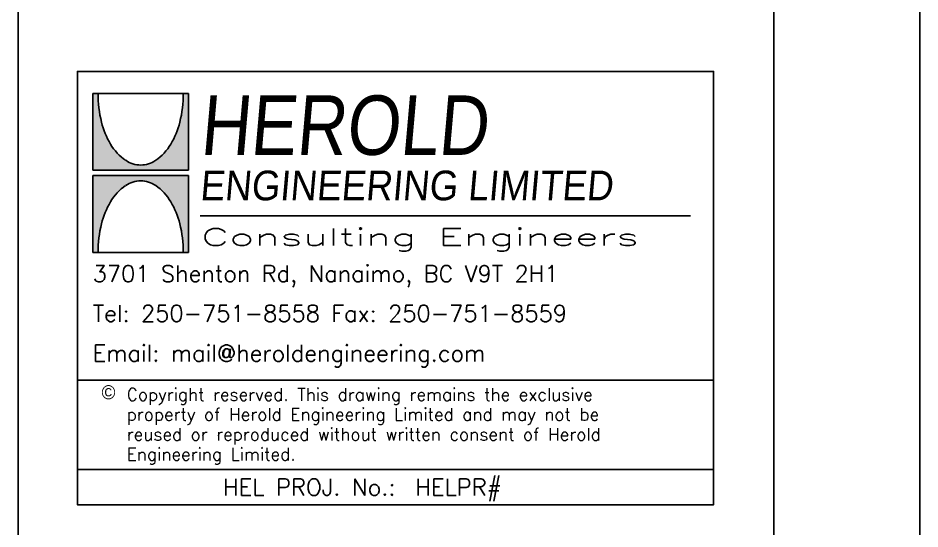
# Model space of a CAD drawing. Extents: x 0 to 36, y 0 to 24.
# Drawn here: x 31.747 to 36, y 17.929 to 20.336 of the extents above; entities that cross this region are included whole.
import ezdxf
from ezdxf.enums import TextEntityAlignment as Align

# ---------------------------------------------------------------- set-up
doc = ezdxf.new("R2010")
doc.units = 0
doc.header["$LTSCALE"] = 4.5
doc.header["$MEASUREMENT"] = 0
for name, color, linetype in [('A-SHBD', 4, 'Continuous'), ('BDR-18', 1, 'Continuous'), ('BDR-25', 4, 'Continuous'), ('BDR-35', 2, 'Continuous'), ('BDR-50', 5, 'Continuous')]:
    doc.layers.add(name, color=color, linetype=linetype)
doc.styles.add('HEL20', font='simplex.shx', dxfattribs={"height": 0.944882})
doc.styles.add('LOGO-HEL', font='ERASBD.TTF')
doc.styles.add('LOGO2-HEL', font='ROMANS.shx')

# ---------------------------------------------------------------- blocks, each defined once
blk = doc.blocks.new('copyright')
at = {"layer": 'BDR-25', "insert": (0.1141, -0.041), "char_height": 0.058594, "width": 0.044643, "attachment_point": 1, "style": 'LOGO2-HEL'}
blk.add_mtext('{\\fBankGothic Lt BT|b0|i0|c0|p34;\\H1.125x;©} ', dxfattribs=at)
blk = doc.blocks.new('hel_logo_lg')
at = {"layer": 'BDR-18'}
for points in [[(0.156, 1.6102, -0.074062), (0.1136, 1.7135, -0.060657), (0.0971, 1.8486), (0.0722, 1.8486), (0.0722, 1.4866), (0.5243, 1.4866), (0.5243, 1.8486), (0.4994, 1.8486, -0.060657), (0.4829, 1.7135, -0.074062), (0.4405, 1.6102, -0.106906), (0.369, 1.5337, -0.152862), (0.2983, 1.5115, -0.152862), (0.2275, 1.5337, -0.106906)], [(0.4405, 1.3382, -0.074062), (0.4829, 1.2349, -0.060657), (0.4994, 1.0998), (0.5243, 1.0998), (0.5243, 1.4618), (0.0722, 1.4618), (0.0722, 1.0998), (0.0971, 1.0998, -0.060657), (0.1136, 1.2349, -0.074062), (0.156, 1.3382, -0.106906), (0.2275, 1.4147, -0.152862), (0.2983, 1.4369, -0.152862), (0.369, 1.4147, -0.106906)]]:
    blk.add_hatch(color=253, dxfattribs=at).paths.add_polyline_path(points)
at = {"layer": 'BDR-18', "ltscale": 8}
for p, q in [((0.0722, 1.4866), (0.0722, 1.8486)), ((0.5243, 1.8486), (0.0722, 1.8486)), ((0.5243, 1.4866), (0.5243, 1.8486)), ((0.0722, 1.4866), (0.5243, 1.4866)), ((0.0722, 1.4618), (0.5243, 1.4618)), ((0.0722, 1.4618), (0.0722, 1.0998)), ((0.5243, 1.4618), (0.5243, 1.0998)), ((0.5243, 1.0998), (0.0722, 1.0998)), ((0, 0.4983), (3, 0.4983))]:
    blk.add_line(p, q, dxfattribs=at)
for centre, radius, start, end in [((0.66, 1.8486), 0.5629, 180, 193.8846), ((-0.0635, 1.8486), 0.5629, 346.1154, 360), ((0.4814, 1.8044), 0.3789, 193.8846, 210.8274), ((0.1151, 1.8044), 0.3789, 329.1726, 346.1154), ((0.3688, 1.7372), 0.2478, 210.8274, 235.2356), ((0.2277, 1.7372), 0.2478, 304.7644, 329.1726), ((0.2983, 1.6356), 0.1241, 235.2356, 270), ((0.2983, 1.6356), 0.1241, 270, 304.7644), ((0.3688, 1.2112), 0.2478, 124.7644, 149.1726), ((0.2983, 1.3128), 0.1241, 90, 124.7644), ((0.2983, 1.3128), 0.1241, 55.2356, 90), ((0.2277, 1.2112), 0.2478, 30.8274, 55.2356), ((0.4814, 1.144), 0.3789, 149.1726, 166.1154), ((0.1151, 1.144), 0.3789, 13.8846, 30.8274), ((0.66, 1.0998), 0.5629, 166.1154, 180), ((-0.0635, 1.0998), 0.5629, 0, 13.8846)]:
    blk.add_arc(centre, radius, start, end, dxfattribs=at)
at = {"layer": 'BDR-25'}
blk.add_line((0.5782, 1.2715), (2.8916, 1.2715), dxfattribs=at)
at = {"layer": 'BDR-50'}
blk.add_lwpolyline([(0, 0.0773), (0, 1.9523), (3, 1.9523), (3, 0.0773)], close=True, dxfattribs=at)
blk.add_blockref('copyright', (0, 0.5148))
at = {"layer": 'BDR-25', "style": 'LOGO2-HEL'}
for s, insert, char_height, width, attachment_point, line_spacing_factor in [('3701 Shenton Rd, Nanaimo, BC V9T 2H1 \\PTel: 250-751-8558 Fax: 250-751-8559 \\PEmail: mail@heroldengineering.com', (0.0722, 0.7991), 0.078125, 2.813008, 4, 1.44), ('Copyright reserved. This drawing remains the exclusive  property of Herold Engineering Limited and may not be  reused or reproduced without written consent of Herold  Engineering Limited.', (0.2326, 0.4596), 0.0585938, 2.661134, 1, 0.96)]:
    blk.add_mtext(s, dxfattribs=dict(at, insert=insert, char_height=char_height, width=width, attachment_point=attachment_point, line_spacing_factor=line_spacing_factor))
at = {"layer": 'BDR-35', "ltscale": 8, "style": 'LOGO-HEL', "oblique": 5}
for s, height, width, p in [('HEROLD', 0.2802, 0.8688, (0.5764, 1.5593)), ('ENGINEERING LIMITED', 0.140099, 0.9261, (0.5764, 1.3451))]:
    blk.add_text(s, height=height, dxfattribs=dict(at, width=width)).set_placement(p)
at = {"layer": 'BDR-35', "ltscale": 8, "style": 'LOGO2-HEL', "width": 1.8346}
blk.add_text('Consulting Engineers', height=0.080335, dxfattribs=at).set_placement((0.5827, 1.1319))

msp = doc.modelspace()

# ---------------------------------------------------------------- linework, layer by layer
at = {"layer": 'A-SHBD', "color": 1}
msp.add_line((36, 0), (36, 24), dxfattribs=at)
at = {"layer": 'A-SHBD', "color": 4}
for p, q in [((31.7472, 23.25), (31.7472, 0.75)), ((35.3102, 23.25), (35.3102, 0.75))]:
    msp.add_line(p, q, dxfattribs=at)
at = {"layer": 'BDR-50'}
msp.add_lwpolyline([(32.0272, 18.209), (32.0272, 18.0424), (35.0272, 18.0424), (35.0272, 18.209)], dxfattribs=at)

# ---------------------------------------------------------------- block references
msp.add_blockref('hel_logo_lg', (32.0272, 18.1318), dxfattribs=at)

# ---------------------------------------------------------------- texts
at = {"layer": 'BDR-25', "insert": (33.5272, 18.1257), "char_height": 0.07874, "attachment_point": 6, "style": 'HEL20'}
msp.add_mtext_dynamic_manual_height_columns('HEL PROJ. No.:', width=14.396199, gutter_width=5.9055, heights=[0], dxfattribs=at)
at = {"layer": 'BDR-25', "style": 'HEL20'}
msp.add_attdef('HELPR#', text='0000-000', height=0.07874, dxfattribs=at).set_placement((33.6202, 18.1257), align=Align.MIDDLE_LEFT)

doc.saveas('drawing.dxf')
